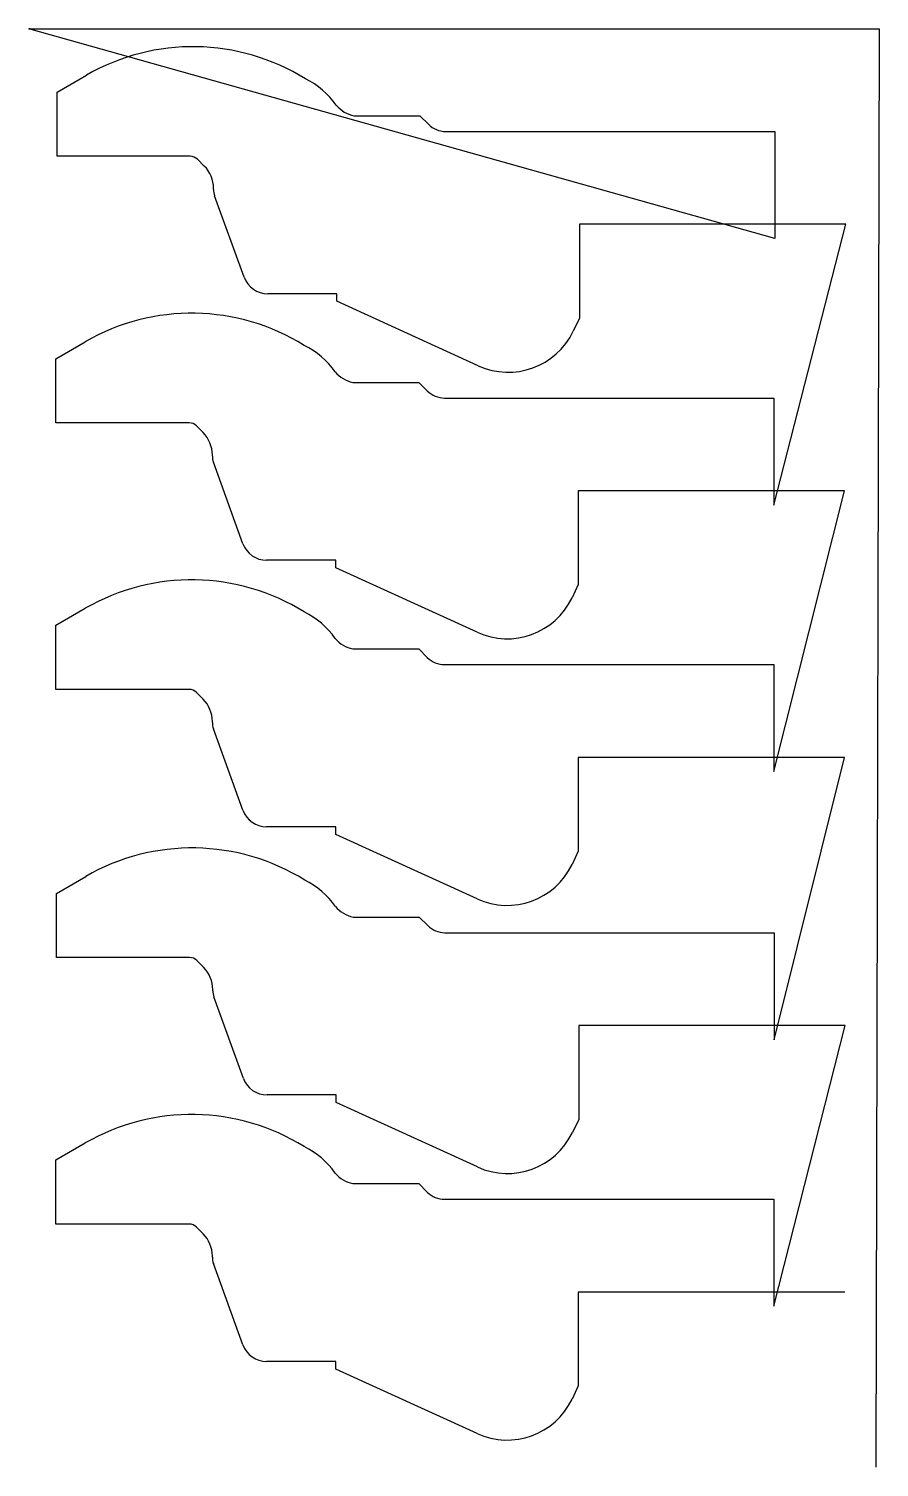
# Model space of a CAD drawing. Header units: metres. Extents: x 0 to 599, y 197 to 1212.
import ezdxf

# ---------------------------------------------------------------- set-up
doc = ezdxf.new("R2010")
doc.units = ezdxf.units.M

msp = doc.modelspace()

# ---------------------------------------------------------------- linework, layer by layer
at = {"layer": 'TOOL_0'}
for p, q in [((525.963, 1063.588), (-0.005, 1211.53)), ((-0.005, 1211.53), (0.995, 1211.53)), ((0.995, 1211.53), (-0.005, 1211.53)), ((-0.005, 1211.53), (0.995, 1211.53)), ((0.995, 1211.53), (599.493, 1211.53)), ((599.493, 1211.53), (597.091, 197.849)), ((19.962, 1166.831), (40.658, 1178.78)), ((19.962, 1121.588), (19.962, 1166.831)), ((229.246, 1150.138), (275.751, 1150.138)), ((275.751, 1150.138), (281.749, 1144.14)), ((293.947, 1139.088), (525.963, 1139.088)), ((525.963, 1139.088), (525.963, 1073.588)), ((113.82, 1121.588), (19.962, 1121.588)), ((123.696, 1114.716), (118.947, 1119.465)), ((130.213, 1098.144), (130.213, 1098.983)), ((151.794, 1036.342), (130.976, 1093.801)), ((525.964, 1073.588), (388.214, 1073.588)), ((388.214, 1073.588), (388.214, 1007.438)), ((525.137, 875.562), (575.964, 1073.588)), ((525.963, 1073.588), (525.963, 1063.588)), ((575.964, 1073.588), (525.964, 1073.588)), ((217.253, 1024.638), (168.482, 1024.638)), ((217.253, 1019.341), (217.253, 1024.638)), ((316.874, 973.828), (217.253, 1019.341)), ((388.214, 1007.438), (383.753, 998.105)), ((19.136, 978.805), (39.832, 990.754)), ((19.136, 933.562), (19.136, 978.805)), ((228.42, 962.112), (274.925, 962.112)), ((274.925, 962.112), (280.923, 956.114)), ((293.121, 951.062), (525.137, 951.062)), ((525.137, 951.062), (525.137, 885.562)), ((112.994, 933.562), (19.136, 933.562)), ((122.87, 926.69), (118.121, 931.439)), ((129.387, 910.118), (129.387, 910.957)), ((150.968, 848.316), (130.15, 905.775)), ((525.138, 885.562), (387.388, 885.562)), ((387.388, 885.562), (387.388, 819.412)), ((525.137, 885.562), (525.137, 875.562)), ((525.138, 687.535), (575.138, 885.562)), ((575.138, 885.562), (525.138, 885.562)), ((216.427, 836.612), (167.656, 836.612)), ((216.427, 831.315), (216.427, 836.612)), ((316.048, 785.802), (216.427, 831.315)), ((387.388, 819.412), (382.927, 810.079)), ((19.137, 790.778), (39.833, 802.727)), ((19.137, 745.535), (19.137, 790.778)), ((228.421, 774.085), (274.926, 774.085)), ((274.926, 774.085), (280.924, 768.087)), ((293.122, 763.035), (525.138, 763.035)), ((525.138, 763.035), (525.138, 697.535)), ((112.995, 745.535), (19.137, 745.535)), ((122.871, 738.663), (118.122, 743.412)), ((129.388, 722.091), (129.388, 722.93)), ((150.969, 660.289), (130.151, 717.748)), ((525.139, 697.535), (387.389, 697.535)), ((387.389, 697.535), (387.389, 631.385)), ((525.138, 697.535), (525.138, 687.535)), ((575.139, 697.535), (525.139, 697.535)), ((525.415, 498.402), (575.139, 697.535)), ((216.428, 648.585), (167.657, 648.585)), ((216.428, 643.288), (216.428, 648.585)), ((316.049, 597.775), (216.428, 643.288)), ((387.389, 631.385), (382.928, 622.052)), ((19.414, 601.645), (40.11, 613.594)), ((19.414, 556.402), (19.414, 601.645)), ((228.698, 584.952), (275.203, 584.952)), ((275.203, 584.952), (281.201, 578.954)), ((293.399, 573.902), (525.415, 573.902)), ((525.415, 573.902), (525.415, 508.402)), ((113.272, 556.402), (19.414, 556.402)), ((123.148, 549.53), (118.399, 554.279)), ((129.665, 532.958), (129.665, 533.797)), ((151.246, 471.156), (130.428, 528.615)), ((525.416, 508.402), (387.666, 508.402)), ((387.666, 508.402), (387.666, 442.252)), ((525.14, 310.375), (575.416, 508.402)), ((525.415, 508.402), (525.415, 498.402)), ((575.416, 508.402), (525.416, 508.402)), ((216.705, 459.452), (167.934, 459.452)), ((216.705, 454.155), (216.705, 459.452)), ((316.326, 408.642), (216.705, 454.155)), ((387.666, 442.252), (383.205, 432.919)), ((19.139, 413.618), (39.835, 425.567)), ((19.139, 368.375), (19.139, 413.618)), ((228.423, 396.925), (274.928, 396.925)), ((274.928, 396.925), (280.926, 390.927)), ((293.124, 385.875), (525.14, 385.875)), ((525.14, 385.875), (525.14, 320.375)), ((112.997, 368.375), (19.139, 368.375)), ((122.873, 361.503), (118.124, 366.252)), ((129.39, 344.931), (129.39, 345.77)), ((150.971, 283.129), (130.153, 340.588)), ((525.141, 320.375), (387.391, 320.375)), ((387.391, 320.375), (387.391, 254.225)), ((525.14, 320.375), (525.14, 310.375)), ((575.141, 320.375), (525.141, 320.375)), ((216.43, 271.425), (167.659, 271.425)), ((216.43, 266.128), (216.43, 271.425)), ((316.051, 220.615), (216.43, 266.128)), ((387.391, 254.225), (382.93, 244.892)), ((597.091, 197.849), (597.089, 196.849))]:
    msp.add_line(p, q, dxfattribs=at)
for centre, radius, start, end in [((115.687, 1048.791), 150.088, 58.089386, 119.993327), ((169.564, 1124.429), 57.69, 35.06362, 63.812488), ((233.866, 1172.048), 22.391, 220.281286, 258.092892), ((293.97, 1156.394), 17.306, 225.077253, 269.923853), ((113.797, 1114.282), 7.307, 45.182982, 89.819628), ((107.905, 1098.959), 22.308, 0.061641, 44.938251), ((143.226, 1098.19), 13.013, 180.202536, 199.711877), ((168.482, 1042.388), 17.75, 199.915262, 270), ((114.861, 860.765), 150.088, 58.089386, 119.993327), ((337.964, 1019.989), 50.75, 245.445326, 334.455401), ((168.738, 936.403), 57.69, 35.06362, 63.812488), ((233.04, 984.022), 22.391, 220.281286, 258.092892), ((293.144, 968.368), 17.306, 225.077253, 269.923853), ((112.971, 926.256), 7.307, 45.182982, 89.819628), ((107.079, 910.933), 22.308, 0.061641, 44.938251), ((142.4, 910.164), 13.013, 180.202536, 199.711877), ((167.656, 854.362), 17.75, 199.915262, 270), ((114.862, 672.738), 150.088, 58.089386, 119.993327), ((337.138, 831.963), 50.75, 245.445326, 334.455401), ((168.739, 748.376), 57.69, 35.06362, 63.812488), ((233.041, 795.995), 22.391, 220.281286, 258.092892), ((293.145, 780.341), 17.306, 225.077253, 269.923853), ((112.972, 738.229), 7.307, 45.182982, 89.819628), ((107.08, 722.906), 22.308, 0.061641, 44.938251), ((142.401, 722.137), 13.013, 180.202536, 199.711877), ((167.657, 666.335), 17.75, 199.915262, 270), ((115.139, 483.605), 150.088, 58.089386, 119.993327), ((337.139, 643.936), 50.75, 245.445326, 334.455401), ((169.016, 559.243), 57.69, 35.06362, 63.812488), ((233.318, 606.862), 22.391, 220.281286, 258.092892), ((293.422, 591.208), 17.306, 225.077253, 269.923853), ((113.249, 549.096), 7.307, 45.182982, 89.819628), ((107.357, 533.773), 22.308, 0.061641, 44.938251), ((142.678, 533.004), 13.013, 180.202536, 199.711877), ((167.934, 477.202), 17.75, 199.915262, 270), ((114.864, 295.578), 150.088, 58.089386, 119.993327), ((337.416, 454.803), 50.75, 245.445326, 334.455401), ((168.741, 371.216), 57.69, 35.06362, 63.812488), ((233.043, 418.835), 22.391, 220.281286, 258.092892), ((293.147, 403.181), 17.306, 225.077253, 269.923853), ((112.974, 361.069), 7.307, 45.182982, 89.819628), ((107.082, 345.746), 22.308, 0.061641, 44.938251), ((142.403, 344.977), 13.013, 180.202536, 199.711877), ((167.659, 289.175), 17.75, 199.915262, 270), ((337.141, 266.776), 50.75, 245.445326, 334.455401)]:
    msp.add_arc(centre, radius, start, end, dxfattribs=at)

doc.saveas('drawing.dxf')
